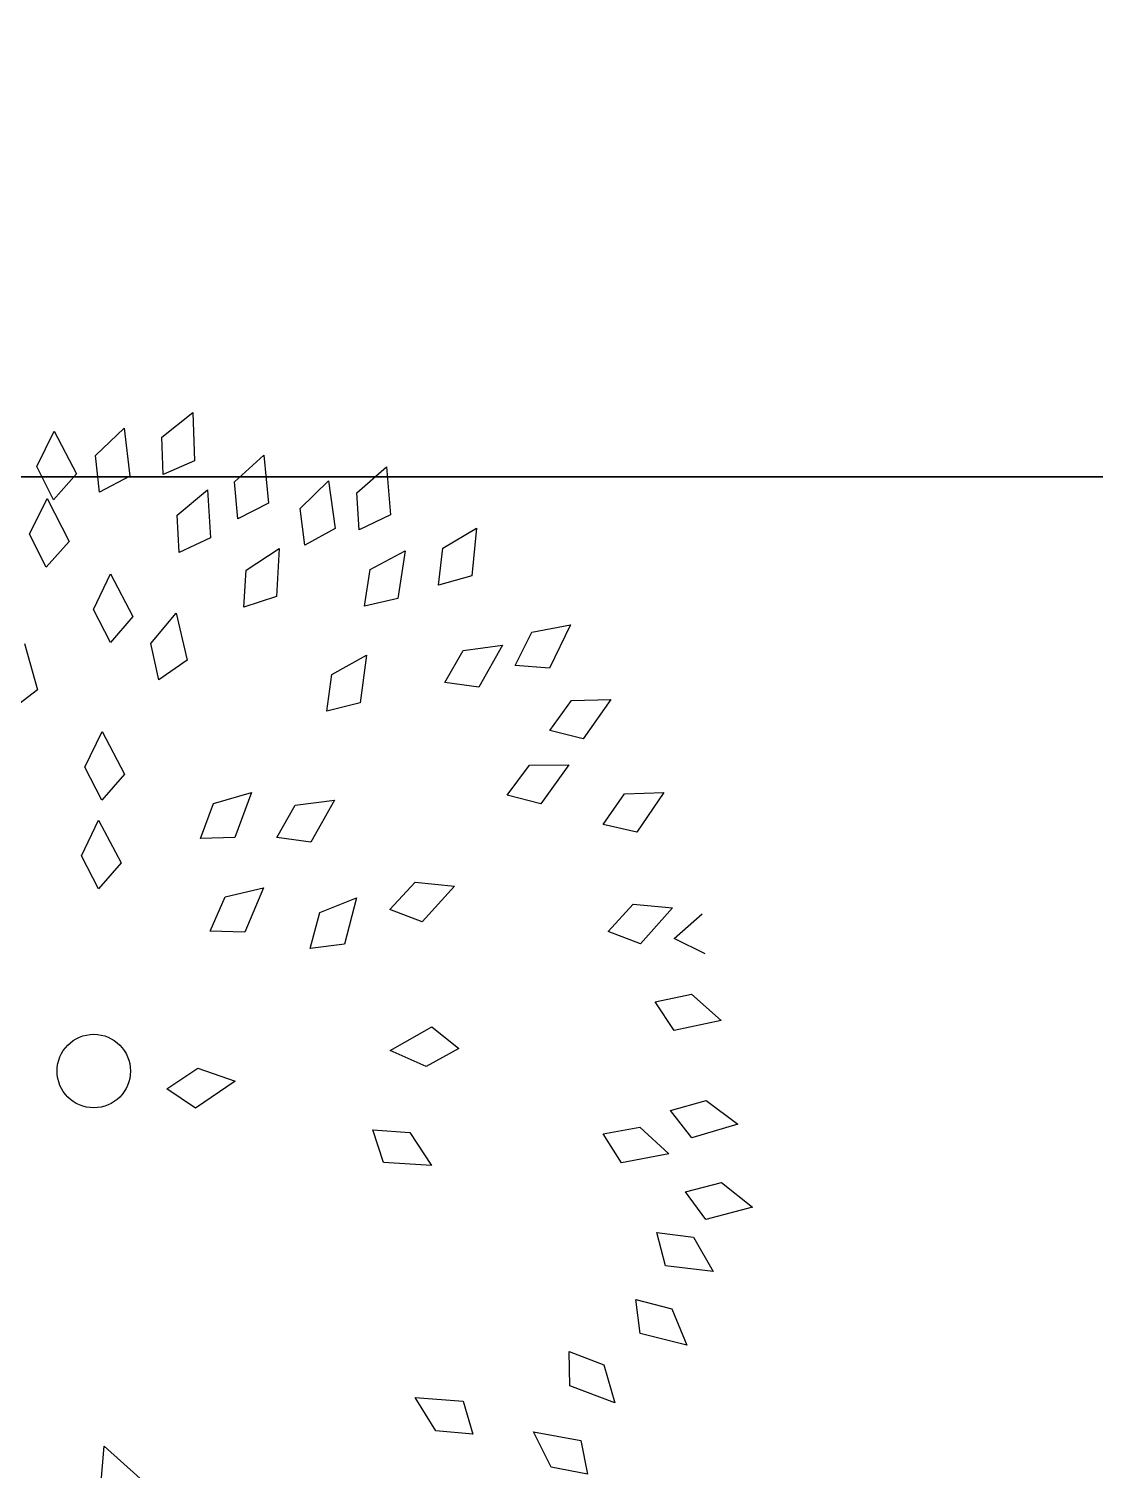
# Model space of a CAD drawing. Header units: millimetres. Extents: x -176651 to 388869, y -469666 to 486614.
# Drawn here: x 263173 to 266554, y 226817 to 231384 of the extents above; entities that cross this region are included whole.
import ezdxf

# ---------------------------------------------------------------- set-up
doc = ezdxf.new("R2010")
doc.units = ezdxf.units.MM
doc.layers.add('A- FURNITURE', color=252, linetype='Continuous', lineweight=0)
doc.layers.add('L-TREEEES', color=8, linetype='Continuous', lineweight=25)
for name, color, linetype in [('ad-Plot Boundary', 8, 'Continuous'), ('ad-Road', 8, 'Continuous'), ('ad-Road Hatch', 8, 'Continuous')]:
    doc.layers.add(name, color=color, linetype=linetype)

# ---------------------------------------------------------------- blocks, each defined once
blk = doc.blocks.new('A$C4fb60e89')
at = {"layer": 'ad-Road Hatch', "ltscale": 5, "transparency": 33554687}
h = blk.add_hatch(dxfattribs=at)
h.set_pattern_fill('AR-HBONE', color=256, scale=15)
h.set_pattern_definition([(45, (-193247.7, -428758.8), (0, 2155.2615), [4572, -1524]), (135, (-192170.1, -427681.1), (2e-13, 2155.2615), [4572, -1524])])
h.paths.add_polyline_path([(175594.5, -250241), (169177.9, -249341.1), (167473.5, -249057.1), (167473.5, -138693.9), (101313.5, -138693.9), (101313.5, -199953.9), (101307.7, -237994.6), (101040.4, -268291), (101007.7, -280967.7), (101066.4, -293683.6), (101242.5, -311127.2), (100909.9, -319343.6), (100949.1, -333937.5), (100668.7, -366959.6), (100727.3, -390982.9), (100668.7, -404585.6), (100538.2, -420418.5), (100466.5, -428758.8), (92426.2, -427265.5), (92163.5, -427209.5), (92163.5, -321453.9), (24803.5, -321453.9), (24803.5, -412960.5), (15653.5, -411028.6), (15653.5, -321452.2), (-19535.1, -321452.2), (-34427.5, -319476.7), (-65207.4, -315394.6), (-171770.1, -301268.1), (-185853.9, -298333.1), (-193247.7, -296831.5), (-193244, -292907.6), (-191913.8, -285219.4), (-191838.8, -284678.8), (-183397.4, -286393.2), (-169722.9, -289242.8), (-53141.2, -304697.5), (-18730.1, -309262.2), (15653.3, -309262.2), (15653.5, 703.4), (24803.5, 1114.6), (24803.5, -129543.9), (92163.5, -129543.9), (92163.5, 15133.3), (101313.5, 17712.8), (101313.5, -129543.9), (167473.5, -129543.9), (167473.5, 35551.6), (175738, 37855), (175848.8, 28595.3), (175835.8, 25947.4), (175777.1, 14040.5), (175855.3, 2315.8), (175659.7, -18036.1), (175731.4, -34038.6), (175718.4, -46839.2), (175672.7, -63402.4), (175816.2, -82071.9), (175542.3, -106356), (175490.2, -124640.8), (175574.9, -145018.8), (175731.4, -168892), (175796.6, -181268.8), (175796.6, -192667.4), (175744.5, -208200.3), (175829.2, -223276.8), (175887.9, -234871.1)])
h.paths.add_polyline_path([(24803.5, -309263.9), (92163.5, -309263.9), (92163.5, -138693.9), (24803.5, -138693.9)], flags=16)
blk = doc.blocks.new('zw$E7CA')
at = {"layer": 'ad-Plot Boundary'}
blk.add_lwpolyline([(0, 0), (33680, 0), (33680, 30050), (0, 30050)], close=True, dxfattribs=at)
blk = doc.blocks.new('zw$A88E')
at = {"layer": 'ad-Plot Boundary', "ltscale": 5}
for p in [(-117254.5, -236648.9), (-117254.5, -266698.9)]:
    blk.add_blockref('zw$E7CA', p, dxfattribs=at)
blk = doc.blocks.new('EHTYH')
at = {"layer": 'L-TREEEES', "color": 96, "ltscale": 1.622888}
for p, q in [((212984.4892, 1928353.6199, 129.9135), (212984.6546, 1928353.8078, 129.9135)), ((212984.6546, 1928353.8078, 129.9135), (212984.7187, 1928353.5097, 129.9135)), ((212984.8654, 1928353.5911, 129.9135), (212985.0863, 1928353.709, 129.9135)), ((212985.0863, 1928353.709, 129.9135), (212985.0417, 1928353.4073, 129.9135)), ((212985.3028, 1928353.5907, 129.9135), (212985.5324, 1928353.6906, 129.9135)), ((212985.5324, 1928353.6906, 129.9135), (212985.4638, 1928353.3935, 129.9135)), ((212984.5364, 1928353.3889, 129.9135), (212984.4892, 1928353.6199, 129.9135)), ((212984.8286, 1928353.3582, 129.9135), (212984.8654, 1928353.5911, 129.9135)), ((212985.2475, 1928353.3615, 129.9135), (212985.3028, 1928353.5907, 129.9135)), ((212984.7187, 1928353.5097, 129.9135), (212984.5364, 1928353.3889, 129.9135)), ((212984.3319, 1928353.2191, 129.9135), (212984.4979, 1928353.4065, 129.9135)), ((212984.4979, 1928353.4065, 129.9135), (212984.5611, 1928353.1082, 129.9135)), ((212985.0417, 1928353.4073, 129.9135), (212984.8286, 1928353.3582, 129.9135)), ((212985.4638, 1928353.3935, 129.9135), (212985.2475, 1928353.3615, 129.9135)), ((212985.6732, 1928353.1983, 129.9135), (212985.8961, 1928353.3123, 129.9135)), ((212985.8961, 1928353.3123, 129.9135), (212985.8462, 1928353.0115, 129.9135)), ((212984.3785, 1928352.9879, 129.9135), (212984.3319, 1928353.2191, 129.9135)), ((212985.2663, 1928353.0885, 129.9135), (212985.4933, 1928353.1939, 129.9135)), ((212985.4933, 1928353.1939, 129.9135), (212985.4321, 1928352.8952, 129.9135)), ((212985.6323, 1928352.9661, 129.9135), (212985.6732, 1928353.1983, 129.9135)), ((212984.5611, 1928353.1082, 129.9135), (212984.3785, 1928352.9879, 129.9135)), ((212985.2166, 1928352.858, 129.9135), (212985.2663, 1928353.0885, 129.9135)), ((212986.0311, 1928352.926, 129.9135), (212986.2499, 1928353.0477, 129.9135)), ((212985.8462, 1928353.0115, 129.9135), (212985.6323, 1928352.9661, 129.9135)), ((212984.5975, 1928352.6522, 129.9135), (212984.7617, 1928352.8412, 129.9135)), ((212984.7617, 1928352.8412, 129.9135), (212984.8277, 1928352.5435, 129.9135)), ((212985.4321, 1928352.8952, 129.9135), (212985.2166, 1928352.858, 129.9135)), ((212985.9983, 1928352.6925, 129.9135), (212986.0311, 1928352.926, 129.9135)), ((212985.597, 1928352.6387, 129.9135), (212985.8348, 1928352.7168, 129.9135)), ((212985.8348, 1928352.7168, 129.9135), (212985.7389, 1928352.4274, 129.9135)), ((212986.2105, 1928352.7453, 129.9135), (212985.9983, 1928352.6925, 129.9135)), ((212984.6462, 1928352.4215, 129.9135), (212984.5975, 1928352.6522, 129.9135)), ((212985.5206, 1928352.4156, 129.9135), (212985.597, 1928352.6387, 129.9135)), ((212984.1197, 1928352.5573, 129.9135), (212984.1223, 1928352.2524, 129.9135)), ((212984.8277, 1928352.5435, 129.9135), (212984.6462, 1928352.4215, 129.9135)), ((212984.8913, 1928352.349, 129.9135), (212985.0973, 1928352.4912, 129.9135)), ((212985.0973, 1928352.4912, 129.9135), (212985.0872, 1928352.1864, 129.9135)), ((212985.7389, 1928352.4274, 129.9135), (212985.5206, 1928352.4156, 129.9135)), ((212984.8811, 1928352.1134, 129.9135), (212984.8913, 1928352.349, 129.9135)), ((212984.1223, 1928352.2524, 129.9135), (212983.9195, 1928352.1708, 129.9135)), ((212985.0872, 1928352.1864, 129.9135), (212984.8811, 1928352.1134, 129.9135)), ((212984.2839, 1928351.7019, 129.9135), (212984.4481, 1928351.8909, 129.9135)), ((212984.4481, 1928351.8909, 129.9135), (212984.5141, 1928351.5932, 129.9135)), ((212985.8563, 1928351.6409, 129.9135), (212985.9493, 1928351.8576, 129.9135)), ((212985.9493, 1928351.8576, 129.9135), (212986.1924, 1928351.9175, 129.9135)), ((212984.3326, 1928351.4712, 129.9135), (212984.2839, 1928351.7019, 129.9135)), ((212984.5141, 1928351.5932, 129.9135), (212984.3326, 1928351.4712, 129.9135)), ((212986.0749, 1928351.6361, 129.9135), (212985.8563, 1928351.6409, 129.9135)), ((212984.1151, 1928351.1655, 129.9135), (212984.2793, 1928351.3545, 129.9135)), ((212984.2793, 1928351.3545, 129.9135), (212984.3453, 1928351.0568, 129.9135)), ((212984.8719, 1928351.0729, 129.9135), (212985.0098, 1928351.2642, 129.9135)), ((212985.0098, 1928351.2642, 129.9135), (212985.2601, 1928351.2698, 129.9135)), ((212985.2601, 1928351.2698, 129.9135), (212985.0843, 1928351.0207, 129.9135)), ((212984.1638, 1928350.9348, 129.9135), (212984.1151, 1928351.1655, 129.9135)), ((212985.3404, 1928350.9513, 129.9135), (212985.5069, 1928351.1184, 129.9135)), ((212985.5069, 1928351.1184, 129.9135), (212985.7549, 1928351.0844, 129.9135)), ((212984.3453, 1928351.0568, 129.9135), (212984.1638, 1928350.9348, 129.9135)), ((212985.0843, 1928351.0207, 129.9135), (212984.8719, 1928351.0729, 129.9135)), ((212985.7549, 1928351.0844, 129.9135), (212985.5419, 1928350.8662, 129.9135)), ((212985.5419, 1928350.8662, 129.9135), (212985.3404, 1928350.9513, 129.9135)), ((212984.7782, 1928350.4901, 129.9135), (212984.9259, 1928350.6739, 129.9135)), ((212984.9259, 1928350.6739, 129.9135), (212985.1762, 1928350.6665, 129.9135)), ((212985.1762, 1928350.6665, 129.9135), (212984.9875, 1928350.4269, 129.9135)), ((212984.9875, 1928350.4269, 129.9135), (212984.7782, 1928350.4901, 129.9135)), ((212985.3603, 1928350.2179, 129.9135), (212985.4792, 1928350.4215, 129.9135)), ((212985.4792, 1928350.4215, 129.9135), (212985.7278, 1928350.4511, 129.9135)), ((212985.7278, 1928350.4511, 129.9135), (212985.5766, 1928350.1863, 129.9135)), ((212984.2504, 1928349.5984, 129.9135), (212984.474, 1928349.6733, 129.9135)), ((212984.474, 1928349.6733, 129.9135), (212984.6805, 1928349.5319, 129.9135)), ((212984.3924, 1928349.4321, 129.9135), (212984.2504, 1928349.5984, 129.9135)), ((212984.6805, 1928349.5319, 129.9135), (212984.3924, 1928349.4321, 129.9135)), ((212985.6796, 1928349.4603, 129.9135), (212985.9749, 1928349.5365, 129.9135)), ((212985.8741, 1928349.3026, 129.9135), (212985.6796, 1928349.4603, 129.9135)), ((212985.9749, 1928349.5365, 129.9135), (212986.103, 1928349.3592, 129.9135)), ((212986.103, 1928349.3592, 129.9135), (212985.8741, 1928349.3026, 129.9135)), ((212985.4529, 1928348.7865, 129.9135), (212985.4426, 1928349.0049, 129.9135)), ((212985.4426, 1928349.0049, 129.9135), (212985.6652, 1928348.927, 129.9135)), ((212985.6652, 1928348.927, 129.9135), (212985.7417, 1928348.6886, 129.9135)), ((212985.7417, 1928348.6886, 129.9135), (212985.4529, 1928348.7865, 129.9135)), ((212983.1856, 1928347.2806, 129.9135), (212983.2733, 1928347.515, 129.9135)), ((212983.2733, 1928347.515, 129.9135), (212983.4393, 1928347.2593, 129.9135))]:
    blk.add_line(p, q, dxfattribs=at)
at = {"layer": 'L-TREEEES', "color": 98, "ltscale": 1.622888}
for p, q in [((212986.2499, 1928353.0477, 129.9135), (212986.2105, 1928352.7453, 129.9135)), ((212986.4031, 1928352.927, 129.9135), (212986.6286, 1928353.0357, 129.9135)), ((212986.6286, 1928353.0357, 129.9135), (212986.5715, 1928352.7361, 129.9135)), ((212986.3566, 1928352.6959, 129.9135), (212986.4031, 1928352.927, 129.9135)), ((212986.5715, 1928352.7361, 129.9135), (212986.3566, 1928352.6959, 129.9135)), ((212986.3577, 1928352.4359, 129.9135), (212986.6018, 1928352.4914, 129.9135)), ((212986.6018, 1928352.4914, 129.9135), (212986.4793, 1928352.2122, 129.9135)), ((212986.8365, 1928352.4458, 129.9135), (212987.0777, 1928352.5127, 129.9135)), ((212987.0777, 1928352.5127, 129.9135), (212986.9684, 1928352.2281, 129.9135)), ((212986.2608, 1928352.2209, 129.9135), (212986.3577, 1928352.4359, 129.9135)), ((212986.7498, 1928352.2265, 129.9135), (212986.8365, 1928352.4458, 129.9135)), ((212986.4793, 1928352.2122, 129.9135), (212986.2608, 1928352.2209, 129.9135)), ((212986.9684, 1928352.2281, 129.9135), (212986.7498, 1928352.2265, 129.9135)), ((212986.1924, 1928351.9175, 129.9135), (212986.0749, 1928351.6361, 129.9135)), ((212986.6258, 1928351.6198, 129.9135), (212986.7924, 1928351.7867, 129.9135)), ((212986.7924, 1928351.7867, 129.9135), (212987.0404, 1928351.7525, 129.9135)), ((212987.0404, 1928351.7525, 129.9135), (212986.8272, 1928351.5345, 129.9135)), ((212987.0852, 1928351.6086, 129.9135), (212987.242, 1928351.7848, 129.9135)), ((212987.242, 1928351.7848, 129.9135), (212987.4915, 1928351.7648, 129.9135)), ((212987.4915, 1928351.7648, 129.9135), (212987.2911, 1928351.5349, 129.9135)), ((212986.8272, 1928351.5345, 129.9135), (212986.6258, 1928351.6198, 129.9135)), ((212987.2911, 1928351.5349, 129.9135), (212987.0852, 1928351.6086, 129.9135)), ((212987.1888, 1928351.1516, 129.9135), (212987.3715, 1928351.3008, 129.9135)), ((212987.3715, 1928351.3008, 129.9135), (212987.6147, 1928351.2415, 129.9135)), ((212987.6147, 1928351.2415, 129.9135), (212987.3804, 1928351.0463, 129.9135)), ((212987.3804, 1928351.0463, 129.9135), (212987.1888, 1928351.1516, 129.9135)), ((212986.8215, 1928350.8274, 129.9135), (212987.006, 1928350.9741, 129.9135)), ((212987.006, 1928350.9741, 129.9135), (212987.2485, 1928350.9117, 129.9135)), ((212987.2485, 1928350.9117, 129.9135), (212987.0117, 1928350.7196, 129.9135)), ((212987.0117, 1928350.7196, 129.9135), (212986.8215, 1928350.8274, 129.9135)), ((212987.3588, 1928350.489, 129.9135), (212987.5396, 1928350.6403, 129.9135)), ((212987.5396, 1928350.6403, 129.9135), (212987.7835, 1928350.5841, 129.9135)), ((212987.7835, 1928350.5841, 129.9135), (212987.5517, 1928350.386, 129.9135)), ((212987.5517, 1928350.386, 129.9135), (212987.3588, 1928350.489, 129.9135)), ((212985.9128, 1928350.3242, 129.9135), (212986.1134, 1928350.4483, 129.9135)), ((212986.1134, 1928350.4483, 129.9135), (212986.3468, 1928350.3578, 129.9135)), ((212986.0891, 1928350.1948, 129.9135), (212985.9128, 1928350.3242, 129.9135)), ((212986.3468, 1928350.3578, 129.9135), (212986.0891, 1928350.1948, 129.9135)), ((212985.5766, 1928350.1863, 129.9135), (212985.3603, 1928350.2179, 129.9135)), ((212987.2114, 1928349.8253, 129.9135), (212987.4105, 1928349.9517, 129.9135)), ((212987.4105, 1928349.9517, 129.9135), (212987.6449, 1928349.8639, 129.9135)), ((212987.3891, 1928349.6979, 129.9135), (212987.2114, 1928349.8253, 129.9135)), ((212987.6449, 1928349.8639, 129.9135), (212987.3891, 1928349.6979, 129.9135)), ((212987.6054, 1928349.6737, 129.9135), (212987.8166, 1928349.7785, 129.9135)), ((212987.7689, 1928349.5284, 129.9135), (212987.6054, 1928349.6737, 129.9135)), ((212987.3826, 1928349.3181, 129.9135), (212987.6179, 1928349.3032, 129.9135)), ((212987.4515, 1928349.1105, 129.9135), (212987.3826, 1928349.3181, 129.9135)), ((212987.6179, 1928349.3032, 129.9135), (212987.756, 1928349.0944, 129.9135)), ((212987.756, 1928349.0944, 129.9135), (212987.4515, 1928349.1105, 129.9135)), ((212986.8455, 1928348.5974, 129.9135), (212987.0804, 1928348.5769, 129.9135)), ((212986.9094, 1928348.3883, 129.9135), (212986.8455, 1928348.5974, 129.9135)), ((212987.0804, 1928348.5769, 129.9135), (212987.2134, 1928348.3648, 129.9135)), ((212987.2962, 1928348.6267, 129.9135), (212987.5319, 1928348.6295, 129.9135)), ((212987.3804, 1928348.4249, 129.9135), (212987.2962, 1928348.6267, 129.9135)), ((212987.5319, 1928348.6295, 129.9135), (212987.6853, 1928348.4316, 129.9135)), ((212987.2134, 1928348.3648, 129.9135), (212986.9094, 1928348.3883, 129.9135)), ((212987.6853, 1928348.4316, 129.9135), (212987.3804, 1928348.4249, 129.9135)), ((212987.2528, 1928348.1052, 129.9135), (212987.4886, 1928348.1018, 129.9135)), ((212987.3317, 1928347.9012, 129.9135), (212987.2528, 1928348.1052, 129.9135)), ((212987.4886, 1928348.1018, 129.9135), (212987.6366, 1928347.8999, 129.9135)), ((212987.0065, 1928347.6853, 129.9135), (212987.0088, 1928347.904, 129.9135)), ((212987.0088, 1928347.904, 129.9135), (212987.2266, 1928347.8134, 129.9135)), ((212987.6366, 1928347.8999, 129.9135), (212987.3317, 1928347.9012, 129.9135)), ((212987.2266, 1928347.8134, 129.9135), (212987.2892, 1928347.571, 129.9135)), ((212987.2892, 1928347.571, 129.9135), (212987.0065, 1928347.6853, 129.9135)), ((212986.74, 1928347.3128, 129.9135), (212986.7693, 1928347.5295, 129.9135)), ((212986.7693, 1928347.5295, 129.9135), (212986.9742, 1928347.4127, 129.9135)), ((212986.9742, 1928347.4127, 129.9135), (212987.0064, 1928347.1645, 129.9135)), ((212985.3283, 1928347.0576, 129.9135), (212985.2567, 1928347.2975, 129.9135)), ((212985.2567, 1928347.2975, 129.9135), (212985.5434, 1928347.1938, 129.9135)), ((212986.2215, 1928347.1104, 129.9135), (212986.2764, 1928347.3221, 129.9135)), ((212986.2764, 1928347.3221, 129.9135), (212986.4659, 1928347.1817, 129.9135)), ((212987.0064, 1928347.1645, 129.9135), (212986.74, 1928347.3128, 129.9135)), ((212985.5434, 1928347.1938, 129.9135), (212985.5492, 1928346.9752, 129.9135)), ((212986.4659, 1928347.1817, 129.9135), (212986.4684, 1928346.9314, 129.9135)), ((212986.4684, 1928346.9314, 129.9135), (212986.2215, 1928347.1104, 129.9135)), ((212985.5492, 1928346.9752, 129.9135), (212985.3283, 1928347.0576, 129.9135)), ((212985.9722, 1928346.6442, 129.9135), (212985.9243, 1928346.8899, 129.9135)), ((212985.9243, 1928346.8899, 129.9135), (212986.1996, 1928346.7588, 129.9135)), ((212986.1996, 1928346.7588, 129.9135), (212986.1841, 1928346.5407, 129.9135)), ((212986.1841, 1928346.5407, 129.9135), (212985.9722, 1928346.6442, 129.9135))]:
    blk.add_line(p, q, dxfattribs=at)
at = {"layer": 'L-TREEEES', "color": 96, "ltscale": 1.622888}
blk.add_circle((212983.8323, 1928349.8278, 129.9135), 0.2329, dxfattribs=at)
blk = doc.blocks.new('zw$1761')
at = {"xscale": 19.68562427023985, "yscale": 19.68562427023985, "zscale": 19.68562427023985, "rotation": 15.20137085992779}
blk.add_blockref('EHTYH', (5911315.78, -37727707.99, -3131.86), dxfattribs=at)

msp = doc.modelspace()

# ---------------------------------------------------------------- block references
at = {"layer": 'ad-Road', "ltscale": 5}
msp.add_blockref('A$C4fb60e89', (191838.8, 428758.8), dxfattribs=at)

# ---------------------------------------------------------------- next in the draw order: block references
at = {"layer": 'A- FURNITURE', "color": 6, "xscale": 25.39807961885639, "yscale": 25.39807961885639, "zscale": 25.39807961885639}
msp.add_blockref('zw$1761', (173126.7, 121263.1), dxfattribs=at)
at = {"layer": 'ad-Plot Boundary', "ltscale": 5}
msp.add_blockref('zw$A88E', (367576.8, 466613.8), dxfattribs=at)

doc.saveas('drawing.dxf')
